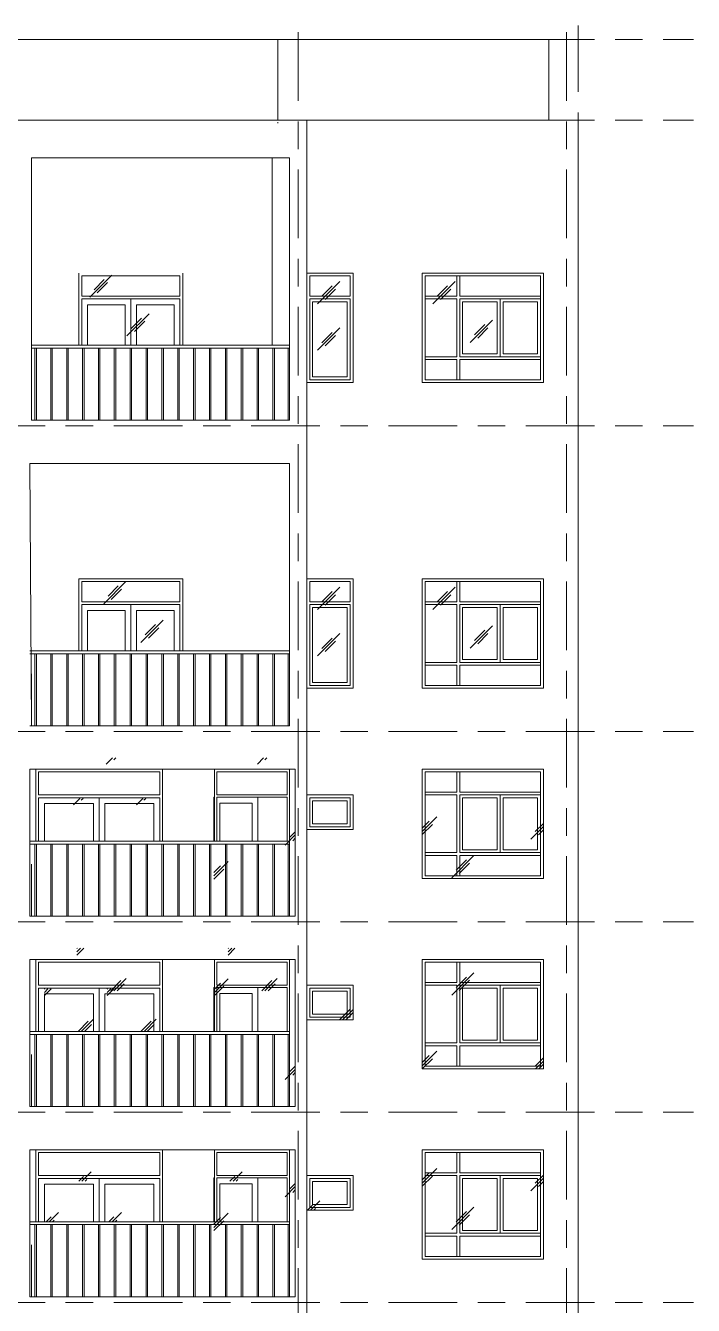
# Model space of a CAD drawing. Header units: millimetres. Extents: x -2100 to 124761, y -10432 to 93550.
# Drawn here: x 33025 to 44600, y 71350 to 93540 of the extents above; entities that cross this region are included whole.
import ezdxf
from ezdxf.xclip import XClip

# ---------------------------------------------------------------- set-up
doc = ezdxf.new("R2010")
doc.units = ezdxf.units.MM
doc.header["$XCLIPFRAME"] = 0
doc.linetypes.add('Centre', pattern=[31.749999999999996, 6.349999999999999, -4.7625, 15.875, -4.7625])
for name, color, linetype, lineweight in [('CUA', 31, 'Continuous', 9), ('KINH', 152, 'Continuous', 5), ('NET THAY 1', 41, 'Continuous', 5), ('NET THAY 2', 55, 'Continuous', 5), ('NET-THAY', 2, 'Continuous', 9), ('TRUC', 225, 'Continuous', 5)]:
    doc.layers.add(name, color=color, linetype=linetype, lineweight=lineweight)

# ---------------------------------------------------------------- blocks, each defined once
blk = doc.blocks.new('X-PHONG NGU 2 - X-PHONG NGU 2_Recovery_-1759957-MẶT ĐỨNG TRỤC A-Q')
at = {"layer": 'CUA'}
for p, q in [((3653.386837741483, 84100.0000000003), (3653.386837741483, 82200.0000000003)), ((5753.386837741482, 84100.0000000003), (3653.386837741483, 84100.0000000003)), ((3703.386837741483, 84050.00000000029), (5703.386837741483, 84050.00000000029)), ((3703.386837741483, 82250.00000000029), (3703.386837741483, 84050.00000000029)), ((4303.386837741483, 84050.00000000029), (4253.386837741482, 84050.00000000029)), ((4253.386837741482, 84050.00000000029), (4253.386837741482, 83700.0000000003)), ((4303.386837741483, 83700.0000000003), (4303.386837741483, 84050.00000000029)), ((5703.386837741483, 84050.00000000029), (5703.386837741483, 82250.00000000029)), ((5753.386837741482, 82200.0000000003), (5753.386837741482, 84100.0000000003)), ((4253.386837741483, 83700.0000000003), (3703.386837741483, 83700.0000000003)), ((3703.386837741483, 83700.0000000003), (3703.386837741483, 83650.0000000003)), ((5703.386837741465, 83700.0000000003), (4303.386837741483, 83700.0000000003)), ((5703.386837741465, 83650.0000000003), (5703.386837741465, 83700.0000000003)), ((3703.386837741483, 83650.0000000003), (4253.386837741483, 83650.0000000003)), ((4253.386837741482, 83650.0000000003), (4253.386837741482, 82650.0000000003)), ((5003.386837741471, 83650.0000000003), (4303.386837741481, 83650.0000000003)), ((4303.386837741481, 83650.0000000003), (4303.386837741481, 82650.0000000003)), ((4303.386837741483, 82650.0000000003), (4303.386837741483, 83650.0000000003)), ((4303.386837741483, 83650.0000000003), (5703.386837741465, 83650.0000000003)), ((4353.386837741481, 82700.00000000029), (4353.386837741481, 83600.00000000029)), ((4353.386837741481, 83600.00000000029), (4953.38683774147, 83600.00000000029)), ((4953.38683774147, 83600.00000000029), (4953.38683774147, 82700.00000000029)), ((5003.386837741471, 82650.0000000003), (5003.386837741471, 83650.0000000003)), ((5053.386837741463, 83600.00000000029), (5653.386837741452, 83600.00000000029)), ((5053.386837741465, 82700.00000000029), (5053.386837741463, 83600.00000000029)), ((5653.386837741452, 83600.00000000029), (5653.386837741456, 82700.00000000029)), ((4253.386837741482, 82650.0000000003), (3703.386837741483, 82650.0000000003)), ((3703.386837741483, 82650.0000000003), (3703.386837741483, 82600.00000000029)), ((3703.386837741483, 82600.00000000029), (4253.386837741482, 82600.00000000029)), ((4253.386837741482, 82600.00000000029), (4253.386837741482, 82250.00000000029)), ((4303.386837741481, 82650.0000000003), (5003.386837741471, 82650.0000000003)), ((5703.386837741483, 82650.0000000003), (4303.386837741483, 82650.0000000003)), ((4303.386837741483, 82250.00000000029), (4303.386837741483, 82600.00000000029)), ((4303.386837741483, 82600.00000000029), (5703.386837741483, 82600.00000000029)), ((4953.38683774147, 82700.00000000029), (4353.386837741481, 82700.00000000029)), ((5653.386837741456, 82700.00000000029), (5053.386837741465, 82700.00000000029)), ((5703.386837741483, 82600.00000000029), (5703.386837741483, 82650.0000000003)), ((3653.386837741483, 82200.0000000003), (5753.386837741482, 82200.0000000003)), ((5703.386837741483, 82250.00000000029), (3703.386837741483, 82250.00000000029)), ((4253.386837741482, 82250.00000000029), (4303.386837741483, 82250.00000000029))]:
    blk.add_line(p, q, dxfattribs=at)
blk = doc.blocks.new('X-PHONG NGU 5 - X-PHONG NGU 800-1425040-MẶT ĐỨNG TRỤC A-Q')
at = {"layer": 'CUA'}
for p, q in [((38699.936517964, 84000.0000000003), (37899.936517964, 84000.0000000003)), ((37949.936517964, 83950.00000000029), (38649.936517964, 83950.00000000029)), ((37949.936517964, 83600.00000000032), (37949.936517964, 83950.00000000029)), ((38649.936517964, 83950.00000000029), (38649.936517964, 83600.00000000032)), ((38699.936517964, 82100.0000000003), (38699.936517964, 84000.0000000003)), ((37949.936517964, 82150.00000000032), (37949.936517964, 83550.00000000032)), ((38649.936517964, 83550.00000000032), (38649.936517964, 82150.00000000032)), ((38649.936517964, 82150.00000000032), (37949.936517964, 82150.00000000032)), ((37999.93651796401, 82200.00000000032), (38599.936517964, 82200.00000000032)), ((37899.936517964, 82100.0000000003), (38699.936517964, 82100.0000000003))]:
    blk.add_line(p, q, dxfattribs=at)
for points in [[(38649.936517964, 83600.00000000032), (37949.936517964, 83600.00000000032)], [(38649.936517964, 83550.00000000032), (37949.936517964, 83550.00000000032)], [(38599.936517964, 82200.00000000032), (38599.936517964, 83500.00000000032), (37999.93651796401, 83500.00000000032), (37999.93651796401, 82200.00000000032)]]:
    blk.add_lwpolyline(points, dxfattribs=at)
blk = doc.blocks.new('Railing - 25mm-1425477-MẶT ĐỨNG TRỤC A-Q')
at = {"layer": 'NET THAY 2'}
for p, q in [((30037.43651796353, 86700.00000000036), (30037.43651796353, 87950.00000000038)), ((30062.43651796354, 87950.00000000038), (30062.43651796354, 86700.00000000036))]:
    blk.add_line(p, q, dxfattribs=at)
blk = doc.blocks.new('Railing - 25mm-V61-MẶT ĐỨNG TRỤC A-Q')
at = {"layer": 'NET THAY 2'}
blk.add_line((30024.93453355518, 87600.00000000038), (30024.93453355518, 86700.00000000036), dxfattribs=at)
blk = doc.blocks.new('Railing - 25mm-V62-MẶT ĐỨNG TRỤC A-Q')
at = {"layer": 'NET THAY 2'}
blk.add_line((32774.93651796353, 86700.00000000036), (32774.93651796353, 87950.00000000036), dxfattribs=at)
blk = doc.blocks.new('Railing - Railing-1970608-MẶT ĐỨNG TRỤC A-Q')
for name, p in [('Railing - 25mm-1425477-MẶT ĐỨNG TRỤC A-Q', (3150.214285542329, 0)), ('Railing - 25mm-1425477-MẶT ĐỨNG TRỤC A-Q', (3425.214285542332, 0)), ('Railing - 25mm-1425477-MẶT ĐỨNG TRỤC A-Q', (3700.21428554233, 0)), ('Railing - 25mm-1425477-MẶT ĐỨNG TRỤC A-Q', (3975.214285542328, 0)), ('Railing - 25mm-1425477-MẶT ĐỨNG TRỤC A-Q', (4250.214285542331, 0)), ('Railing - 25mm-1425477-MẶT ĐỨNG TRỤC A-Q', (4525.214285542329, 0)), ('Railing - 25mm-1425477-MẶT ĐỨNG TRỤC A-Q', (4800.214285542331, 0)), ('Railing - 25mm-1425477-MẶT ĐỨNG TRỤC A-Q', (5075.214285542329, 0)), ('Railing - 25mm-1425477-MẶT ĐỨNG TRỤC A-Q', (5350.214285542327, 0)), ('Railing - 25mm-1425477-MẶT ĐỨNG TRỤC A-Q', (5625.21428554233, 0)), ('Railing - 25mm-1425477-MẶT ĐỨNG TRỤC A-Q', (5900.214285542328, 0)), ('Railing - 25mm-1425477-MẶT ĐỨNG TRỤC A-Q', (6175.21428554233, 0)), ('Railing - 25mm-1425477-MẶT ĐỨNG TRỤC A-Q', (6450.214285542328, 0)), ('Railing - 25mm-1425477-MẶT ĐỨNG TRỤC A-Q', (6725.214285542331, 0)), ('Railing - 25mm-1425477-MẶT ĐỨNG TRỤC A-Q', (7000.214285542329, 0)), ('Railing - 25mm-1425477-MẶT ĐỨNG TRỤC A-Q', (7275.214285542332, 0)), ('Railing - 25mm-V62-MẶT ĐỨNG TRỤC A-Q', (4800.214285542331, 0)), ('Railing - 25mm-V61-MẶT ĐỨNG TRỤC A-Q', (3100.001984408341, 0))]:
    blk.add_blockref(name, p)
blk = doc.blocks.new('CUA LO GIA _LUA_ - CUA LO GIA 1800-V64-MẶT ĐỨNG TRỤC A-Q')
at = {"layer": 'CUA'}
for p, q in [((33949.93651796401, 87450.00000000036), (33949.93651796401, 88649.99999999927)), ((35699.93651796401, 88649.99999999927), (33999.93651796401, 88649.99999999927)), ((34849.93651796401, 88599.99999999929), (33999.93651796401, 88599.99999999929)), ((33999.93651796401, 87450.00000000036), (33999.93651796401, 88599.99999999929)), ((33999.93651796401, 88599.99999999929), (33999.93651796401, 87450.00000000036)), ((33999.93651796401, 88599.99999999929), (35699.93651796401, 88599.99999999929)), ((34849.93651796401, 88599.99999999929), (34849.93651796401, 87450.00000000036)), ((35699.93651796401, 87450.00000000036), (35699.93651796401, 88599.99999999929)), ((35749.93651796401, 88649.99999999927), (35749.93651796401, 87450.00000000036)), ((34099.93651796401, 88499.99999999927), (34099.93651796401, 87450.00000000036)), ((34099.93651796401, 88499.99999999927), (34749.93651796401, 88499.99999999927)), ((34749.93651796401, 87450.00000000036), (34749.93651796401, 88499.99999999927)), ((34949.93651796401, 88499.99999999927), (35599.93651796401, 88499.99999999927)), ((34949.93651796401, 88499.99999999927), (34949.93651796401, 87450.00000000036)), ((35599.93651796401, 87450.00000000036), (35599.93651796401, 88499.99999999927)), ((34521.89689725388, 87602.44499649668), (34328.71173199607, 87654.20880551718)), ((35177.97613867414, 87602.44499649668), (35371.16130393195, 87654.20880551718)), ((34181.89689725388, 87602.44499649668), (34287.65080350586, 87602.44499649668)), ((34312.65080350586, 87602.44499649668), (34521.89689725388, 87602.44499649668)), ((35387.65080350585, 87602.44499649668), (35177.97613867414, 87602.44499649668)), ((35517.97613867414, 87602.44499649668), (35412.65080350586, 87602.44499649668)), ((33949.93651796401, 86500.0000000003), (33949.93651796401, 87400.00000000036)), ((33999.93651796401, 86500.0000000003), (33999.93651796401, 87400.00000000036)), ((33999.93651796401, 87400.00000000036), (33999.93651796401, 86500.0000000003)), ((34099.93651796401, 87400.00000000036), (34099.93651796401, 86550.0000000003)), ((34749.93651796401, 86550.0000000003), (34749.93651796401, 87400.00000000036)), ((34949.93651796401, 87400.00000000036), (34949.93651796401, 86550.0000000003)), ((35599.93651796401, 86550.0000000003), (35599.93651796401, 87400.00000000036)), ((35699.93651796401, 86500.0000000003), (35699.93651796401, 87400.00000000036)), ((35749.93651796401, 87400.00000000036), (35749.93651796401, 86500.0000000003)), ((34099.93651796401, 86550.0000000003), (34287.65080350585, 86550.0000000003)), ((34312.65080350585, 86550.0000000003), (34562.65080350585, 86550.0000000003)), ((34587.65080350585, 86550.0000000003), (34749.93651796401, 86550.0000000003)), ((34949.93651796401, 86550.0000000003), (35112.65080350585, 86550.0000000003)), ((35137.65080350585, 86550.0000000003), (35387.65080350585, 86550.0000000003)), ((35412.65080350585, 86550.0000000003), (35599.93651796401, 86550.0000000003))]:
    blk.add_line(p, q, dxfattribs=at)
for points in [[(35749.93651796401, 88649.99999999927), (35749.93651796401, 89049.99999999929), (33949.93651796401, 89049.99999999929), (33949.93651796401, 88649.99999999927)], [(33999.93651796401, 88649.99999999927), (33999.93651796401, 88999.99999999929), (35699.93651796401, 88999.99999999929), (35699.93651796401, 88649.99999999927)]]:
    blk.add_lwpolyline(points, dxfattribs=at)
blk = doc.blocks.new('Top Rail Type - Top Rail_Internal_-1970611-MẶT ĐỨNG TRỤC A-Q')
at = {"layer": 'NET THAY 1'}
for p, q in [((37599.93651796385, 87650.00000000036), (33099.93651796352, 87650.00000000036)), ((33099.93651796352, 87600.00000000036), (37599.93651796385, 87600.00000000036))]:
    blk.add_line(p, q, dxfattribs=at)
blk = doc.blocks.new('Railing - Railing-1821296-MẶT ĐỨNG TRỤC A-Q')
for name, p in [('Railing - 25mm-1425477-MẶT ĐỨNG TRỤC A-Q', (3149.999999999985, -64700.00000000004)), ('Railing - 25mm-1425477-MẶT ĐỨNG TRỤC A-Q', (3424.999999999988, -64700.00000000004)), ('Railing - 25mm-1425477-MẶT ĐỨNG TRỤC A-Q', (3699.999999999986, -64700.00000000004)), ('Railing - 25mm-1425477-MẶT ĐỨNG TRỤC A-Q', (3974.999999999984, -64700.00000000004)), ('Railing - 25mm-1425477-MẶT ĐỨNG TRỤC A-Q', (4249.999999999986, -64700.00000000004)), ('Railing - 25mm-1425477-MẶT ĐỨNG TRỤC A-Q', (4524.999999999985, -64700.00000000004)), ('Railing - 25mm-1425477-MẶT ĐỨNG TRỤC A-Q', (4799.999999999987, -64700.00000000004)), ('Railing - 25mm-1425477-MẶT ĐỨNG TRỤC A-Q', (5074.999999999985, -64700.00000000004)), ('Railing - 25mm-1425477-MẶT ĐỨNG TRỤC A-Q', (5349.999999999984, -64700.00000000004)), ('Railing - 25mm-1425477-MẶT ĐỨNG TRỤC A-Q', (5624.999999999986, -64700.00000000004)), ('Railing - 25mm-1425477-MẶT ĐỨNG TRỤC A-Q', (5899.999999999985, -64700.00000000004)), ('Railing - 25mm-1425477-MẶT ĐỨNG TRỤC A-Q', (6174.999999999986, -64700.00000000004)), ('Railing - 25mm-1425477-MẶT ĐỨNG TRỤC A-Q', (6449.999999999985, -64700.00000000004)), ('Railing - 25mm-1425477-MẶT ĐỨNG TRỤC A-Q', (6724.999999999987, -64700.00000000004)), ('Railing - 25mm-1425477-MẶT ĐỨNG TRỤC A-Q', (6999.999999999985, -64700.00000000004)), ('Railing - 25mm-1425477-MẶT ĐỨNG TRỤC A-Q', (7274.999999999988, -64700.00000000004)), ('Railing - 25mm-1425477-MẶT ĐỨNG TRỤC A-Q', (7537.499999999985, -64700.00000000004)), ('Railing - 25mm-V61-MẶT ĐỨNG TRỤC A-Q', (3100.001984408354, -64700.00000000004))]:
    blk.add_blockref(name, p)
blk = doc.blocks.new('X-PHONG WC - X-PHONG WC 2-1722875-MẶT ĐỨNG TRỤC A-Q')
at = {"layer": 'CUA'}
for p, q in [((38699.8932338094, 24100.00000000034), (37899.93651796399, 24100.00000000034)), ((37949.8932338094, 23550.00000000034), (37949.8932338094, 24050.00000000034)), ((37949.8932338094, 24050.00000000034), (38649.8932338094, 24050.00000000034)), ((38649.8932338094, 24050.00000000034), (37949.8932338094, 24050.00000000034)), ((37949.8932338094, 24050.00000000034), (37949.8932338094, 23550.00000000034)), ((37999.8932338094, 23600.00000000034), (37999.8932338094, 24000.00000000034)), ((37999.8932338094, 24000.00000000034), (38599.8932338094, 24000.00000000034)), ((38599.8932338094, 24000.00000000034), (38599.8932338094, 23600.00000000034)), ((38649.8932338094, 24050.00000000034), (38649.8932338094, 23550.00000000034)), ((38649.8932338094, 23550.00000000034), (38649.8932338094, 24050.00000000034)), ((38699.8932338094, 23500.00000000034), (38699.8932338094, 24100.00000000034)), ((38649.8932338094, 23550.00000000034), (37949.8932338094, 23550.00000000034)), ((37949.8932338094, 23550.00000000034), (38649.8932338094, 23550.00000000034)), ((38599.8932338094, 23600.00000000034), (37999.8932338094, 23600.00000000034)), ((37899.93651796399, 23500.00000000034), (38699.8932338094, 23500.00000000034))]:
    blk.add_line(p, q, dxfattribs=at)
blk = doc.blocks.new('CUA LO GIA _LUA_ - CUA LO GIA _LUA_-V102-MẶT ĐỨNG TRỤC A-Q')
at = {"layer": 'CUA'}
for p, q in [((35349.93651796401, 24050.00000000211), (33249.93651796401, 24050.00000000211)), ((34299.93651796401, 24000.0000000021), (33249.93651796401, 24000.0000000021)), ((33249.936517964, 23250.00000000145), (33249.93651796401, 24000.0000000021)), ((33249.93651796401, 24000.0000000021), (33249.936517964, 23250.00000000145)), ((33249.93651796401, 24000.0000000021), (35349.93651796401, 24000.0000000021)), ((34299.93651796401, 24000.0000000021), (34299.93651796401, 23250.00000000145)), ((35349.93651796401, 23250.00000000145), (35349.93651796401, 24000.0000000021)), ((33349.93651796401, 23900.00000000211), (33349.93651796401, 23250.00000000145)), ((33349.93651796401, 23900.00000000211), (34199.93651796401, 23900.00000000211)), ((34199.93651796401, 23250.00000000145), (34199.93651796401, 23900.00000000211)), ((34399.93651796401, 23900.00000000211), (35249.93651796401, 23900.00000000211)), ((34399.93651796401, 23900.00000000211), (34399.93651796401, 23250.00000000145)), ((35249.93651796402, 23250.00000000145), (35249.93651796401, 23900.00000000211))]:
    blk.add_line(p, q, dxfattribs=at)
for points in [[(33199.93651796401, 23250.00000000145), (33199.93651796401, 24500.00000000032), (35399.93651796401, 24500.00000000032), (35399.93651796401, 23250.00000000145)], [(33249.93651796401, 24050.00000000211), (33249.93651796401, 24450.00000000032), (35349.93651796399, 24450.00000000032), (35349.93651796401, 24050.00000000211)]]:
    blk.add_lwpolyline(points, dxfattribs=at)
blk = doc.blocks.new('CUA SAN PHOI LUA1 - CUA SAN PHOI LUA 700-V103-MẶT ĐỨNG TRỤC A-Q')
at = {"layer": 'CUA'}
for p, q in [((36299.93651796398, 24060.00000000033), (36289.93651796399, 24060.00000000033)), ((36289.93651796399, 22950.00000000034), (36289.93651796399, 24060.00000000033)), ((37559.936517964, 24100.00000000099), (36339.93651796398, 24100.00000000099)), ((36339.93651796398, 22950.00000000033), (36339.93651796398, 24060.00000000033)), ((36339.93651796398, 24060.00000000033), (37559.936517964, 24060.00000000033)), ((37049.93651796399, 24060.00000000033), (37049.93651796399, 22950.00000000034)), ((37559.936517964, 22950.00000000034), (37559.936517964, 24060.00000000033)), ((36389.93651796398, 23960.00000000032), (36389.93651796398, 22950.00000000034)), ((36389.93651796398, 23960.00000000032), (36949.93651796399, 23960.00000000032)), ((36949.93651796399, 22950.00000000034), (36949.93651796399, 23960.00000000032)), ((36289.93651796399, 22000.00000000033), (36289.93651796399, 22900.00000000033)), ((36299.93651796399, 22900.00000000033), (36299.93651796399, 22000.00000000034)), ((36339.93651796398, 22000.00000000034), (36339.93651796398, 22900.00000000033)), ((36389.93651796398, 22900.00000000033), (36389.93651796398, 22800.00000000032)), ((36949.93651796399, 22800.00000000032), (36949.93651796399, 22900.00000000033)), ((37559.936517964, 22000.00000000034), (37559.936517964, 22900.00000000033)), ((36389.93651796398, 22800.00000000032), (36487.43651796351, 22800.00000000032)), ((36487.43651796351, 22700.00000000032), (36389.93651796398, 22700.00000000032)), ((36389.93651796398, 22700.00000000032), (36389.93651796398, 22000.00000000033)), ((36512.43651796351, 22800.00000000032), (36762.43651796351, 22800.00000000032)), ((36762.43651796351, 22700.00000000032), (36512.43651796351, 22700.00000000032)), ((36787.43651796351, 22800.00000000032), (36949.93651796399, 22800.00000000032)), ((36949.93651796399, 22700.00000000032), (36787.43651796351, 22700.00000000032)), ((36949.93651796399, 22000.00000000033), (36949.93651796399, 22700.00000000032))]:
    blk.add_line(p, q, dxfattribs=at)
for points in [[(36299.93651796399, 22950.00000000034), (36299.93651796399, 24549.99999999921), (37599.936517964, 24549.99999999921), (37599.936517964, 22950.00000000034)], [(36339.93651796398, 24100.00000000099), (36339.93651796398, 24499.9999999992), (37559.936517964, 24499.99999999921), (37559.936517964, 24100.00000000033)]]:
    blk.add_lwpolyline(points, dxfattribs=at)
blk = doc.blocks.new('Top Rail Type - Top Rail_Internal_-1821310-MẶT ĐỨNG TRỤC A-Q')
at = {"layer": 'NET THAY 1'}
for p, q in [((37599.93651796351, 22950.00000000034), (33099.93651796354, 22950.00000000034)), ((33099.93651796354, 22900.00000000034), (37599.93651796351, 22900.00000000034)), ((37599.93651796351, 22950.00000000034), (37599.93651796351, 22900.00000000034))]:
    blk.add_line(p, q, dxfattribs=at)
blk = doc.blocks.new('A$C26D738F4')
at = {"layer": 'KINH'}
h = blk.add_hatch(dxfattribs=at)
h.set_pattern_fill('FP_11', color=256, style=0, pattern_type=2)
h.set_pattern_definition([(45.20399999999999, (-4122.912302992554, -13944.45211912523), (0.002376607802602848, 2031.999482379696), [252.695, -2610.806]), (45.20399999999999, (-4177.69530299255, -13889.27711912522), (0.002376607802602848, 2031.999482379696), [252.695, -2610.806]), (45.20399999999999, (-4253.021302992551, -14020.31711912523), (0.002376607802602848, 2031.999482379696), [544.2669999999999, -2319.235]), (45.20399999999999, (-5494.864302992544, -12583.01211912523), (0.002376607802602848, 2031.999482379696), [252.695, -2610.806]), (45.20399999999999, (-5549.64730299254, -12527.83711912524), (0.002376607802602848, 2031.999482379696), [252.695, -2610.806]), (45.20399999999999, (-5624.974302992545, -12658.87711912523), (0.002376607802602848, 2031.999482379696), [544.2669999999999, -2319.235])])
h.paths.add_polyline_path([(10446.84491845511, -2423.520310622218), (10446.84491845509, -323.5203106222179), (9036.863052136498, -323.5203106221816), (9036.863052136527, -2423.520310622182)])
h = blk.add_hatch(dxfattribs=at)
h.set_pattern_fill('FP_11', color=256, style=0, pattern_type=2)
h.set_pattern_definition([(45.20399999999999, (-8383.205845005272, -14048.44499999966), (0.002376607802602848, 2031.999482379696), [252.695, -2610.806]), (45.20399999999999, (-8437.988845005275, -13993.26999999965), (0.002376607802602848, 2031.999482379696), [252.695, -2610.806]), (45.20399999999999, (-8513.314845005269, -14124.30999999966), (0.002376607802602848, 2031.999482379696), [544.2669999999999, -2319.235]), (45.20399999999999, (-9755.15784500527, -12687.00499999966), (0.002376607802602848, 2031.999482379696), [252.695, -2610.806]), (45.20399999999999, (-9809.940845005265, -12631.82999999967), (0.002376607802602848, 2031.999482379696), [252.695, -2610.806]), (45.20399999999999, (-9885.26784500527, -12762.86999999966), (0.002376607802602848, 2031.999482379696), [544.2669999999999, -2319.235])])
h.paths.add_polyline_path([(6836.866560525123, -2649.999999999462), (6836.866560525086, -749.9999999993524), (4736.866560525094, -749.999999999156), (4736.866560525123, -2649.999999999265)])
h = blk.add_hatch(dxfattribs=at)
h.set_pattern_fill('FP_11', color=256, style=0, pattern_type=2)
h.set_pattern_definition([(45.20399999999999, (-2917.164503377957, -13284.77173004461), (0.002376607802602848, 2031.999482379696), [252.695, -2610.806]), (45.20399999999999, (-2971.947503377953, -13229.59673004461), (0.002376607802602848, 2031.999482379696), [252.695, -2610.806]), (45.20399999999999, (-3047.273503377954, -13360.63673004461), (0.002376607802602848, 2031.999482379696), [544.2669999999999, -2319.235]), (45.20399999999999, (-4289.116503377947, -11923.33173004461), (0.002376607802602848, 2031.999482379696), [252.695, -2610.806]), (45.20399999999999, (-4343.899503377943, -11868.15673004462), (0.002376607802602848, 2031.999482379696), [252.695, -2610.806]), (45.20399999999999, (-4419.226503377948, -11999.19673004461), (0.002376607802602848, 2031.999482379696), [544.2669999999999, -2319.235])])
h.paths.add_polyline_path([(12297.86122283395, -2140.801594260301), (12297.86122283395, -1400.000000000531), (11447.86122283394, -1400.000000000538), (11447.86122283395, -2140.801594260301)])
h = blk.add_hatch(dxfattribs=at)
h.set_pattern_fill('FP_11', color=256, style=0, pattern_type=2)
h.set_pattern_definition([(45.20399999999999, (-1828.18080775682, -13284.77173004461), (0.002376607802602848, 2031.999482379696), [252.695, -2610.806]), (45.20399999999999, (-1882.963807756816, -13229.59673004461), (0.002376607802602848, 2031.999482379696), [252.695, -2610.806]), (45.20399999999999, (-1958.289807756817, -13360.63673004461), (0.002376607802602848, 2031.999482379696), [544.2669999999999, -2319.235]), (45.20399999999999, (-3200.132807756811, -11923.33173004461), (0.002376607802602848, 2031.999482379696), [252.695, -2610.806]), (45.20399999999999, (-3254.915807756806, -11868.15673004462), (0.002376607802602848, 2031.999482379696), [252.695, -2610.806]), (45.20399999999999, (-3330.242807756811, -11999.19673004461), (0.002376607802602848, 2031.999482379696), [544.2669999999999, -2319.235])])
h.paths.add_polyline_path([(13386.84491845508, -2140.801594260301), (13386.84491845508, -1400.000000000531), (12536.84491845508, -1400.000000000538), (12536.84491845508, -2140.801594260301)])
h = blk.add_hatch(dxfattribs=at)
h.set_pattern_fill('FP_11', color=256, style=0, pattern_type=2)
h.set_pattern_definition([(45.20399999999999, (-6359.556970480757, -13486.30822907343), (0.002376607802602848, 2031.999482379696), [252.695, -2610.806]), (45.20399999999999, (-6414.33997048076, -13431.13322907343), (0.002376607802602848, 2031.999482379696), [252.695, -2610.806]), (45.20399999999999, (-6489.665970480753, -13562.17322907344), (0.002376607802602848, 2031.999482379696), [544.2669999999999, -2319.235]), (45.20399999999999, (-7731.508970480754, -12124.86822907342), (0.002376607802602848, 2031.999482379696), [252.695, -2610.806]), (45.20399999999999, (-7786.29197048075, -12069.69322907343), (0.002376607802602848, 2031.999482379696), [252.695, -2610.806]), (45.20399999999999, (-7861.618970480755, -12200.73322907343), (0.002376607802602848, 2031.999482379696), [544.2669999999999, -2319.235])])
h.paths.add_polyline_path([(8836.8449184551, -2200.000000000597), (8836.844918455092, -1600.000000000597), (8036.888202609705, -1600.0000000004), (8036.888202609705, -2200.0000000004)])
h = blk.add_hatch(dxfattribs=at)
h.set_pattern_fill('FP_11', color=256, style=0, pattern_type=2)
h.set_pattern_definition([(45.20399999999999, (-5012.999301616313, -13987.75573752598), (0.002376607802602848, 2031.999482379696), [252.695, -2610.806]), (45.20399999999999, (-5067.782301616309, -13932.58073752598), (0.002376607802602848, 2031.999482379696), [252.695, -2610.806]), (45.20399999999999, (-5143.10830161631, -14063.62073752598), (0.002376607802602848, 2031.999482379696), [544.2669999999999, -2319.235]), (45.20399999999999, (-6384.951301616304, -12626.31573752598), (0.002376607802602848, 2031.999482379696), [252.695, -2610.806]), (45.20399999999999, (-6439.734301616299, -12571.14073752599), (0.002376607802602848, 2031.999482379696), [252.695, -2610.806]), (45.20399999999999, (-6515.061301616304, -12702.18073752598), (0.002376607802602848, 2031.999482379696), [544.2669999999999, -2319.235])])
h.paths.add_polyline_path([(10202.02642459559, -2843.785601741671), (10202.02642459559, -2102.9840074819), (9352.026424595584, -2102.984007481908), (9352.026424595591, -2843.785601741671)])
h = blk.add_hatch(dxfattribs=at)
h.set_pattern_fill('FP_11', color=256, style=0, pattern_type=2)
h.set_pattern_definition([(45.20399999999999, (-2393.951317751293, -13987.75573752598), (0.002376607802602848, 2031.999482379696), [252.695, -2610.806]), (45.20399999999999, (-2448.734317751288, -13932.58073752598), (0.002376607802602848, 2031.999482379696), [252.695, -2610.806]), (45.20399999999999, (-2524.060317751289, -14063.62073752598), (0.002376607802602848, 2031.999482379696), [544.2669999999999, -2319.235]), (45.20399999999999, (-3765.903317751283, -12626.31573752598), (0.002376607802602848, 2031.999482379696), [252.695, -2610.806]), (45.20399999999999, (-3820.686317751279, -12571.14073752599), (0.002376607802602848, 2031.999482379696), [252.695, -2610.806]), (45.20399999999999, (-3896.013317751283, -12702.18073752598), (0.002376607802602848, 2031.999482379696), [544.2669999999999, -2319.235])])
h.paths.add_polyline_path([(12821.07440846061, -2843.785601741671), (12821.07440846061, -2102.9840074819), (11971.0744084606, -2102.984007481908), (11971.07440846061, -2843.785601741671)])
at = {"layer": 'NET-THAY'}
for p, q in [((4136.844918455681, -3249.999999999352), (4136.844918455652, 50.00000000065484)), ((8836.844918455092, -3249.999999999367), (8836.844918455063, 50.00000000065484)), ((9036.844918455077, -100.0000000004948), (13636.8449184558, -100.0000000004948)), ((9036.844918455077, -100.0000000004948), (9036.844918455106, -2650.000000000502)), ((8036.888202609698, -1600.000000000502), (8836.844918455106, -1600.000000000502)), ((8036.888202609698, -2200.000000000502), (8036.888202609698, -1600.000000000502)), ((8836.844918455106, -2200.000000000502), (8036.888202609698, -2200.000000000502)), ((9036.844918455106, -2649.999999999367), (13636.84491845511, -2649.999999999374))]:
    blk.add_line(p, q, dxfattribs=at)
blk.add_lwpolyline([(13636.84491845582, -100.0000000004948), (13636.84491845511, -2649.999999999374)], dxfattribs=at)
at = {"layer": 'CUA', "rotation": 180}
for name, p in [('X-PHONG NGU 2 - X-PHONG NGU 2_Recovery_-1759957-MẶT ĐỨNG TRỤC A-Q', (10490.25339826655, 81450.00000000093)), ('CUA LO GIA _LUA_ - CUA LO GIA _LUA_-V102-MẶT ĐỨNG TRỤC A-Q', (46736.78143641905, 21850.00000000095)), ('X-PHONG WC - X-PHONG WC 2-1722875-MẶT ĐỨNG TRỤC A-Q', (46736.78143641905, 21899.9999999998))]:
    blk.add_blockref(name, p, dxfattribs=at)
at = {"layer": 'CUA'}
ref = blk.add_blockref('CUA SAN PHOI LUA1 - CUA SAN PHOI LUA 700-V103-MẶT ĐỨNG TRỤC A-Q', (46736.78143641905, 21899.9999999998), dxfattribs=dict(at, rotation=180))
XClip(ref).set_block_clipping_path([(36096.90770186909, 23300.00000000034), (37599.936517964, 24549.99999999917)])
at = {"layer": 'NET THAY 1', "rotation": 180}
for name, p in [('Railing - Railing-1821296-MẶT ĐỨNG TRỤC A-Q', (46736.78143641905, 21899.9999999998)), ('Top Rail Type - Top Rail_Internal_-1821310-MẶT ĐỨNG TRỤC A-Q', (46736.78143641905, 21549.9999999998))]:
    blk.add_blockref(name, p, dxfattribs=at)

msp = doc.modelspace()

# ---------------------------------------------------------------- hatches: boundary and pattern name
at = {"layer": 'KINH'}
h = msp.add_hatch(dxfattribs=at)
h.set_pattern_fill('FP_11', color=256, angle=180, style=0, pattern_type=2)
h.set_pattern_definition([(225.204, (49156.55860371661, 100659.8932452164), (-0.002376607802851696, -2031.999482379696), [252.695, -2610.806]), (225.204, (49211.3416037166, 100604.7182452164), (-0.002376607802851696, -2031.999482379696), [252.695, -2610.806]), (225.204, (49286.6676037166, 100735.7582452164), (-0.002376607802851696, -2031.999482379696), [544.2669999999999, -2319.235]), (225.204, (50528.5106037166, 99298.45324521637), (-0.002376607802851696, -2031.999482379696), [252.695, -2610.806]), (225.204, (50583.29360371659, 99243.27824521638), (-0.002376607802851696, -2031.999482379696), [252.695, -2610.806]), (225.204, (50658.6206037166, 99374.31824521637), (-0.002376607802851696, -2031.999482379696), [544.2669999999999, -2319.235])])
h.paths.add_polyline_path([(33936.48619818622, 89361.44824521616), (33949.93651796401, 87461.44824521616), (36049.93651796401, 87461.44824521596), (36036.48619818622, 89361.44824521597)])
h = msp.add_hatch(dxfattribs=at)
h.set_pattern_fill('FP_11', color=256, angle=180, style=0, pattern_type=2)
h.set_pattern_definition([(225.204, (53106.61236153427, 100548.4449999996), (-0.002376607802851696, -2031.999482379696), [252.695, -2610.806]), (225.204, (53161.39536153427, 100493.2699999996), (-0.002376607802851696, -2031.999482379696), [252.695, -2610.806]), (225.204, (53236.72136153427, 100624.3099999996), (-0.002376607802851696, -2031.999482379696), [544.2669999999999, -2319.235]), (225.204, (54478.56436153426, 99187.0049999996), (-0.002376607802851696, -2031.999482379696), [252.695, -2610.806]), (225.204, (54533.34736153426, 99131.82999999961), (-0.002376607802851696, -2031.999482379696), [252.695, -2610.806]), (225.204, (54608.67436153426, 99262.8699999996), (-0.002376607802851696, -2031.999482379696), [544.2669999999999, -2319.235])])
h.paths.add_polyline_path([(37886.53995600389, 89249.99999999939), (37899.99027578167, 87349.99999999939), (38706.66167785293, 87349.99999999919), (38693.21135807514, 89249.9999999992)])
h = msp.add_hatch(dxfattribs=at)
h.set_pattern_fill('FP_11', color=256, angle=180, style=0, pattern_type=2)
h.set_pattern_definition([(225.204, (55106.55860371618, 100548.4449999996), (-0.002376607802851696, -2031.999482379696), [252.695, -2610.806]), (225.204, (55161.34160371617, 100493.2699999996), (-0.002376607802851696, -2031.999482379696), [252.695, -2610.806]), (225.204, (55236.66760371617, 100624.3099999996), (-0.002376607802851696, -2031.999482379696), [544.2669999999999, -2319.235]), (225.204, (56478.51060371617, 99187.00499999961), (-0.002376607802851696, -2031.999482379696), [252.695, -2610.806]), (225.204, (56533.29360371616, 99131.82999999962), (-0.002376607802851696, -2031.999482379696), [252.695, -2610.806]), (225.204, (56608.62060371617, 99262.86999999962), (-0.002376607802851696, -2031.999482379696), [544.2669999999999, -2319.235])])
h.paths.add_polyline_path([(39886.48619818579, 89249.9999999994), (39899.93651796358, 87349.9999999994), (41999.93651796358, 87349.9999999992), (41986.48619818579, 89249.99999999921)])
h = msp.add_hatch(dxfattribs=at)
h.set_pattern_fill('FP_11', color=256, angle=180, style=0, pattern_type=2)
h.set_pattern_definition([(225.204, (53106.61236153427, 99741.84210344427), (-0.002376607802851696, -2031.999482379696), [252.695, -2610.806]), (225.204, (53161.39536153427, 99686.66710344427), (-0.002376607802851696, -2031.999482379696), [252.695, -2610.806]), (225.204, (53236.72136153427, 99817.70710344428), (-0.002376607802851696, -2031.999482379696), [544.2669999999999, -2319.235]), (225.204, (54478.56436153426, 98380.40210344427), (-0.002376607802851696, -2031.999482379696), [252.695, -2610.806]), (225.204, (54533.34736153426, 98325.22710344428), (-0.002376607802851696, -2031.999482379696), [252.695, -2610.806]), (225.204, (54608.67436153426, 98456.26710344428), (-0.002376607802851696, -2031.999482379696), [544.2669999999999, -2319.235])])
h.paths.add_polyline_path([(37886.53995600389, 88749.99999999939), (37899.99027578167, 87349.99999999939), (38706.66167785293, 87349.99999999919), (38693.21135807514, 88749.9999999992)])
h = msp.add_hatch(dxfattribs=at)
h.set_pattern_fill('FP_11', color=256, angle=180, style=0, pattern_type=2)
h.set_pattern_definition([(225.204, (49399.32891983347, 95346.41151796571), (-0.002376607802851696, -2031.999482379696), [252.695, -2610.806]), (225.204, (49454.11191983346, 95291.2365179657), (-0.002376607802851696, -2031.999482379696), [252.695, -2610.806]), (225.204, (49529.43791983346, 95422.27651796571), (-0.002376607802851696, -2031.999482379696), [544.2669999999999, -2319.235]), (225.204, (50771.28091983346, 93984.9715179657), (-0.002376607802851696, -2031.999482379696), [252.695, -2610.806]), (225.204, (50826.06391983345, 93929.79651796572), (-0.002376607802851696, -2031.999482379696), [252.695, -2610.806]), (225.204, (50901.39091983346, 94060.83651796571), (-0.002376607802851696, -2031.999482379696), [544.2669999999999, -2319.235])])
h.paths.add_polyline_path([(34179.25651430308, 84047.9665179655), (34192.70683408087, 82147.9665179655), (35849.43199396976, 82147.9665179653), (35835.98167419197, 84047.96651796531)])
h = msp.add_hatch(dxfattribs=at)
h.set_pattern_fill('FP_11', color=256, angle=180, style=0, pattern_type=2)
h.set_pattern_definition([(225.204, (53106.61236153424, 95248.44499999958), (-0.002376607802851696, -2031.999482379696), [252.695, -2610.806]), (225.204, (53161.39536153423, 95193.26999999958), (-0.002376607802851696, -2031.999482379696), [252.695, -2610.806]), (225.204, (53236.72136153423, 95324.30999999959), (-0.002376607802851696, -2031.999482379696), [544.2669999999999, -2319.235]), (225.204, (54478.56436153423, 93887.00499999958), (-0.002376607802851696, -2031.999482379696), [252.695, -2610.806]), (225.204, (54533.34736153422, 93831.8299999996), (-0.002376607802851696, -2031.999482379696), [252.695, -2610.806]), (225.204, (54608.67436153423, 93962.86999999959), (-0.002376607802851696, -2031.999482379696), [544.2669999999999, -2319.235])])
h.paths.add_polyline_path([(37886.53995600385, 83949.99999999937), (37899.99027578164, 82049.99999999937), (38706.66167785289, 82049.99999999917), (38693.2113580751, 83949.99999999919)])
h = msp.add_hatch(dxfattribs=at)
h.set_pattern_fill('FP_11', color=256, angle=180, style=0, pattern_type=2)
h.set_pattern_definition([(225.204, (55106.55860371614, 95248.4449999996), (-0.002376607802851696, -2031.999482379696), [252.695, -2610.806]), (225.204, (55161.34160371614, 95193.2699999996), (-0.002376607802851696, -2031.999482379696), [252.695, -2610.806]), (225.204, (55236.66760371614, 95324.3099999996), (-0.002376607802851696, -2031.999482379696), [544.2669999999999, -2319.235]), (225.204, (56478.51060371613, 93887.0049999996), (-0.002376607802851696, -2031.999482379696), [252.695, -2610.806]), (225.204, (56533.29360371613, 93831.82999999961), (-0.002376607802851696, -2031.999482379696), [252.695, -2610.806]), (225.204, (56608.62060371613, 93962.8699999996), (-0.002376607802851696, -2031.999482379696), [544.2669999999999, -2319.235])])
h.paths.add_polyline_path([(39886.48619818575, 83949.99999999939), (39899.93651796354, 82049.99999999939), (41999.93651796354, 82049.99999999919), (41986.48619818575, 83949.9999999992)])
h = msp.add_hatch(dxfattribs=at)
h.set_pattern_fill('FP_11', color=256, angle=180, style=0, pattern_type=2)
h.set_pattern_definition([(225.204, (53106.61236153424, 94441.84210344426), (-0.002376607802851696, -2031.999482379696), [252.695, -2610.806]), (225.204, (53161.39536153423, 94386.66710344426), (-0.002376607802851696, -2031.999482379696), [252.695, -2610.806]), (225.204, (53236.72136153423, 94517.70710344426), (-0.002376607802851696, -2031.999482379696), [544.2669999999999, -2319.235]), (225.204, (54478.56436153423, 93080.40210344426), (-0.002376607802851696, -2031.999482379696), [252.695, -2610.806]), (225.204, (54533.34736153422, 93025.22710344427), (-0.002376607802851696, -2031.999482379696), [252.695, -2610.806]), (225.204, (54608.67436153423, 93156.26710344426), (-0.002376607802851696, -2031.999482379696), [544.2669999999999, -2319.235])])
h.paths.add_polyline_path([(37886.53995600385, 83449.99999999937), (37899.99027578164, 82049.99999999937), (38706.66167785289, 82049.99999999917), (38693.2113580751, 83449.99999999919)])

# ---------------------------------------------------------------- linework, layer by layer
at = {"layer": 'NET-THAY'}
for p, q in [((42096.97406945362, 93299.9999999999), (496.9839980679826, 93299.9999999999)), ((37396.97137237859, 91900.00000000038), (37396.97137237859, 93299.99999999991)), ((42096.97406945362, 91900.00000000038), (42096.97406945362, 93299.9999999999)), ((26649.93651796511, 91900.00000000038), (42599.85218288242, 91900.00000000038)), ((42599.85218288242, 85950.00000000032), (42599.85218288242, 91900.00000000038)), ((37396.97137237859, 91850.00000000032), (37396.97137237859, 91865.0000000004)), ((37299.93651796399, 88000.00000000036), (37299.93651796399, 91249.99999999923)), ((37900.04403359931, 89249.99999999926), (38699.93651796404, 89249.99999999926)), ((39899.93651796358, 87349.99999999927), (39899.93651796358, 89249.99999999927)), ((39899.93651796358, 89249.99999999927), (41999.93651796357, 89249.99999999927)), ((41999.93651796357, 89249.99999999927), (41999.93651796357, 87349.99999999927)), ((38699.93651796404, 89149.99999999927), (38699.93651796404, 87349.99999999927)), ((38699.93651796404, 87349.99999999927), (37900.04403359931, 87349.99999999927)), ((41999.93651796357, 87349.99999999927), (39899.93651796358, 87349.99999999927)), ((37599.93651796399, 86700.00000000032), (33124.93651796353, 86700.00000000032)), ((37600.04403359925, 85949.99999999923), (33100.04403359925, 85949.99999999923)), ((42599.85218288242, 81250.0000000003), (42599.85218288242, 85950.00000000032)), ((33949.93651796401, 82700.00000000038), (33949.93651796401, 83949.99999999927)), ((33949.93651796401, 83949.99999999927), (35749.93651796401, 83949.99999999927)), ((35749.93651796401, 83949.99999999927), (35749.93651796401, 82700.00000000038)), ((37899.99027578164, 83949.99999999927), (38699.88276014636, 83949.99999999927)), ((39899.93651796354, 82049.99999999927), (39899.93651796354, 83949.99999999927)), ((39899.93651796354, 83949.99999999927), (41999.93651796354, 83949.99999999927)), ((41999.93651796354, 83949.99999999927), (41999.93651796354, 82049.99999999927)), ((38699.936517964, 83849.99999999929), (38699.936517964, 82049.99999999927)), ((38699.936517964, 82049.99999999927), (37900.04403359928, 82049.99999999927)), ((41999.93651796354, 82049.99999999927), (39899.93651796354, 82049.99999999927)), ((37599.93651796399, 81400.0000000003), (33099.93651796352, 81400.0000000003)), ((37599.93651796399, 81400.00000000032), (33099.93651796352, 81400.00000000032)), ((42599.93651796373, 81249.99999999921), (42599.93651796373, 81099.99999999921))]:
    msp.add_line(p, q, dxfattribs=at)
for points in [[(37899.93651796401, 81249.99999999929), (37899.93651796401, 91900.00000000038)], [(33124.93651796353, 86700.00000000032), (33124.93651796353, 91249.99999999921), (37599.93651796399, 91249.99999999923), (37599.93651796399, 86700.00000000032)], [(33100.04403359925, 85949.99999999923), (33124.93651796353, 81400.0000000003)], [(37599.93651796385, 85949.99999999923), (37599.93651796399, 81400.0000000003)]]:
    msp.add_lwpolyline(points, dxfattribs=at)
at = {"layer": 'TRUC', "linetype": 'Centre', "ltscale": 75}
for p, q in [((37749.93651796271, -3849.293645384696), (37749.93651796271, 93540.40173060042)), ((42399.93651796225, -3849.293645384696), (42399.93651796225, 93540.40173060042)), ((42599.93651796225, -1309.293645384698), (42599.93651796225, 93540.40173060042)), ((-2000.063482037756, 93300.00000000148), (44599.9365179634, 93300.00000000115)), ((-2000.063482037756, 91900.00000000147), (44599.9365179634, 91900.00000000114)), ((-2000.063482037755, 86600.00000000147), (44599.93651796341, 86600.00000000114)), ((-2000.063482037755, 81300.00000000146), (44599.93651796341, 81300.00000000112)), ((-2000.063482037756, 78000.00000000144), (44599.9365179634, 78000.0000000011)), ((-2000.063482037755, 74700.00000000144), (44599.93651796341, 74700.0000000011)), ((-2000.063482037756, 71400.00000000143), (44599.9365179634, 71400.00000000109))]:
    msp.add_line(p, q, dxfattribs=at)

# ---------------------------------------------------------------- block references
at = {"layer": 'CUA'}
ref = msp.add_blockref('CUA LO GIA _LUA_ - CUA LO GIA 1800-V64-MẶT ĐỨNG TRỤC A-Q', (0, 200.0000000000146), dxfattribs=at)
XClip(ref).set_block_clipping_path([(33874.84664257109, 87800.00000000033), (35817.0305935315, 89049.99999999926)])
for name, p in [('X-PHONG NGU 5 - X-PHONG NGU 800-1425040-MẶT ĐỨNG TRỤC A-Q', (3.637978807091713e-11, 5249.999999998957)), ('X-PHONG NGU 2 - X-PHONG NGU 2_Recovery_-1759957-MẶT ĐỨNG TRỤC A-Q', (36246.5496802221, 5149.999999998968)), ('X-PHONG NGU 5 - X-PHONG NGU 800-1425040-MẶT ĐỨNG TRỤC A-Q', (0, -50.00000000103319)), ('X-PHONG NGU 2 - X-PHONG NGU 2_Recovery_-1759957-MẶT ĐỨNG TRỤC A-Q', (36246.54968022207, -150.0000000010254))]:
    msp.add_blockref(name, p, dxfattribs=at)
ref = msp.add_blockref('CUA LO GIA _LUA_ - CUA LO GIA 1800-V64-MẶT ĐỨNG TRỤC A-Q', (0, -5100.000000000015), dxfattribs=at)
XClip(ref).set_block_clipping_path([(33853.34661946254, 87800.0000000004), (35824.54038648895, 89049.99999999929)])
at = {"layer": 'NET THAY 1'}
ref = msp.add_blockref('Top Rail Type - Top Rail_Internal_-1970611-MẶT ĐỨNG TRỤC A-Q', (1.455191522836685e-11, 350), dxfattribs=at)
XClip(ref).set_block_clipping_path([(33124.93651796353, 87485.10408651616), (37599.93651796399, 87780.29269486023)])
for name, p in [('Railing - Railing-1970608-MẶT ĐỨNG TRỤC A-Q', (0, 0)), ('Top Rail Type - Top Rail_Internal_-1970611-MẶT ĐỨNG TRỤC A-Q', (2.91038304567337e-11, -4949.999999999985)), ('Top Rail Type - Top Rail_Internal_-1970611-MẶT ĐỨNG TRỤC A-Q', (2.91038304567337e-11, -4949.999999999985)), ('Railing - Railing-1970608-MẶT ĐỨNG TRỤC A-Q', (0, -5300))]:
    msp.add_blockref(name, p, dxfattribs=at)
at = {"layer": 'NET-THAY', "rotation": 180}
for p in [(46736.78143641907, 77999.99999999991), (46736.78143641907, 74699.99999999993), (46736.78143641907, 71399.99999999991), (46736.78143641907, 68099.9999999999)]:
    msp.add_blockref('A$C26D738F4', p, dxfattribs=at)

doc.saveas('drawing.dxf')
